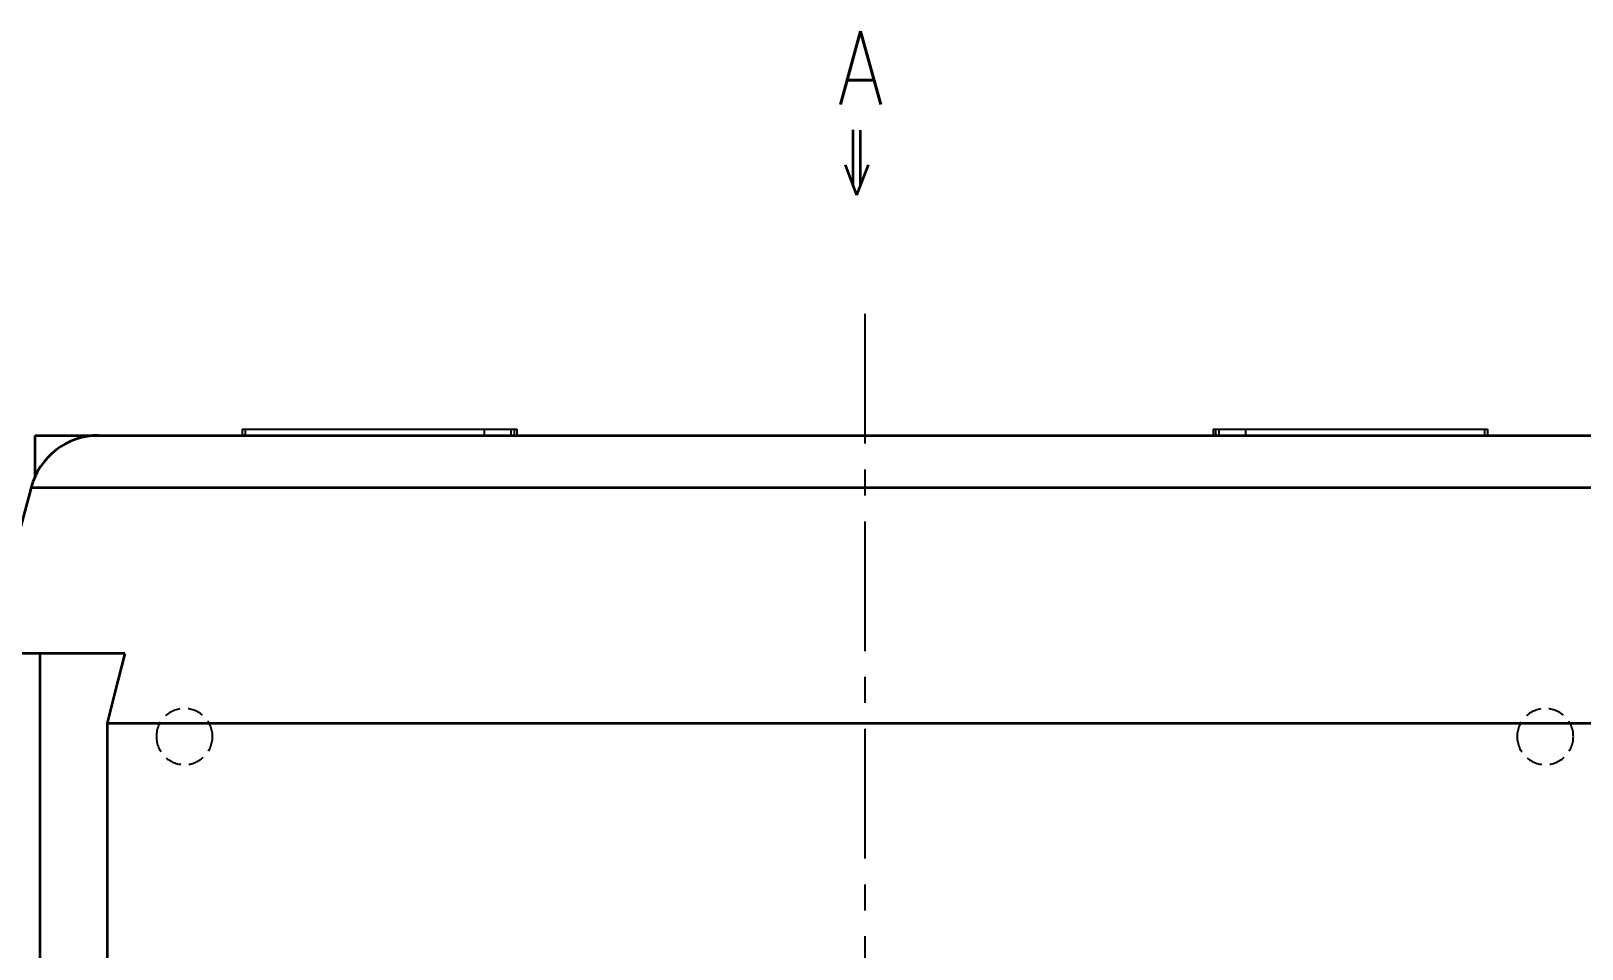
# Model space of a CAD drawing. Header units: millimetres. Extents: x -13 to 15102, y -1400 to 6249.
# Drawn here: x 984 to 2199, y 4579 to 5298 of the extents above; entities that cross this region are included whole.
import ezdxf

# ---------------------------------------------------------------- set-up
doc = ezdxf.new("R2010")
doc.units = ezdxf.units.MM
doc.header["$LTSCALE"] = 2
for name, pattern in [('CENTER', [10.16, 6.35, -1.27, 1.27, -1.27]), ('CENTER8', [6.35, 3.96875, -0.79375, 0.79375, -0.79375]), ('HIDDEN2', [4.7625, 3.175, -1.5875])]:
    doc.linetypes.add(name, pattern=pattern)
doc.layers.add('1轮廓实线层', color=7, linetype='Continuous')
doc.layers.add('3中心线层', color=1, linetype='CENTER8')
doc.styles.add('ROMANS', font='romans.shx', dxfattribs={"width": 0.8, "height": 3})

msp = doc.modelspace()

# ---------------------------------------------------------------- linework, layer by layer
at = {"color": 0, "lineweight": 35}
for p, q in [((1627.6927, 5177.16684), (1627.6927, 5220.7358)), ((1633.4527, 5177.16684), (1633.4527, 5220.64535)), ((1630.5727, 5169.55855), (1621.55323, 5193.38592)), ((1630.5727, 5169.55855), (1639.59218, 5193.38592))]:
    msp.add_line(p, q, dxfattribs=at)
at = {"layer": '1轮廓实线层', "lineweight": 35}
for p, q in [((986.80764, 4949.2781), (986.80764, 4981.36522)), ((986.80764, 4981.36522), (1036.80759, 4981.36522)), ((1036.80759, 4981.36522), (2236.80764, 4981.36522)), ((983.67458, 4940.57368), (948.85515, 4810.36521)), ((983.67458, 4940.57368), (2289.94065, 4940.57368)), ((990.85872, 4810.36521), (970.3375, 4810.36521)), ((990.85872, 4510.36523), (990.85872, 4810.36521)), ((1057.2006, 4810.36521), (990.85872, 4810.36521)), ((1043.20054, 4755.96414), (2230.41468, 4755.96414)), ((1043.20054, 4755.96414), (1043.20054, 4560.36521))]:
    msp.add_line(p, q, dxfattribs=at)
at = {"layer": '1轮廓实线层'}
for p, q in [((1149.09603, 4986.36522), (1149.09603, 4981.36522)), ((1149.09603, 4986.36522), (1151.31324, 4986.36522)), ((1151.31324, 4986.36522), (1151.31324, 4981.36522)), ((1151.31324, 4986.36522), (1338.71841, 4986.36522)), ((1338.71841, 4986.36522), (1338.71841, 4981.36522)), ((1338.71841, 4986.36522), (1359.55732, 4986.36522)), ((1359.55732, 4986.36522), (1359.55732, 4981.36522)), ((1359.55732, 4986.36522), (1362.05824, 4986.36522)), ((1362.05824, 4986.36522), (1362.05824, 4981.36522)), ((1362.05824, 4986.36522), (1364.06787, 4986.36522)), ((1364.06787, 4986.36522), (1364.06787, 4981.36522)), ((1909.54735, 4986.36522), (1909.54735, 4981.36522)), ((1909.54735, 4986.36522), (1911.55698, 4986.36522)), ((1911.55698, 4986.36522), (1911.55698, 4981.36522)), ((1911.55698, 4986.36522), (1914.0579, 4986.36522)), ((1914.0579, 4986.36522), (1914.0579, 4981.36522)), ((1914.0579, 4986.36522), (1934.89682, 4986.36522)), ((1934.89682, 4986.36522), (1934.89682, 4981.36522)), ((1934.89682, 4986.36522), (2122.30199, 4986.36522)), ((2122.30199, 4986.36522), (2122.30199, 4981.36522)), ((2122.30199, 4986.36522), (2124.51919, 4986.36522)), ((2124.51919, 4986.36522), (2124.51919, 4981.36522))]:
    msp.add_line(p, q, dxfattribs=at)
at = {"layer": '1轮廓实线层', "lineweight": 35, "flags": 128}
msp.add_lwpolyline([(1057.2006, 4810.36521), (1049.35896, 4779.9011), (1043.20054, 4755.96414)], dxfattribs=at)
at = {"layer": '1轮廓实线层', "lineweight": 35}
msp.add_arc((1036.80761, 4926.36522), 55, 90, 165.02867507, dxfattribs=at)
at = {"layer": '1轮廓实线层', "color": 2, "linetype": 'HIDDEN2', "ltscale": 2}
for centre, start, end in [((1103.80761, 4745.36522), 0, 180), ((2169.80761, 4745.36522), 0, 180), ((1103.80761, 4745.36522), 180, 0), ((2169.80761, 4745.36522), 180, 0)]:
    msp.add_arc(centre, 22, start, end, dxfattribs=at)
at = {"layer": '3中心线层', "linetype": 'CENTER', "ltscale": 8}
msp.add_line((1636.80761, 5076.51021), (1636.80761, 3806.51021), dxfattribs=at)

# ---------------------------------------------------------------- texts
at = {"color": 2, "lineweight": 35, "insert": (1615.63122, 5298.26799), "char_height": 57.6, "attachment_point": 1, "style": 'ROMANS'}
msp.add_mtext('{\\Fromans.shx,ghs.shx|c129;\\C0;A}', dxfattribs=at)

doc.saveas('drawing.dxf')
